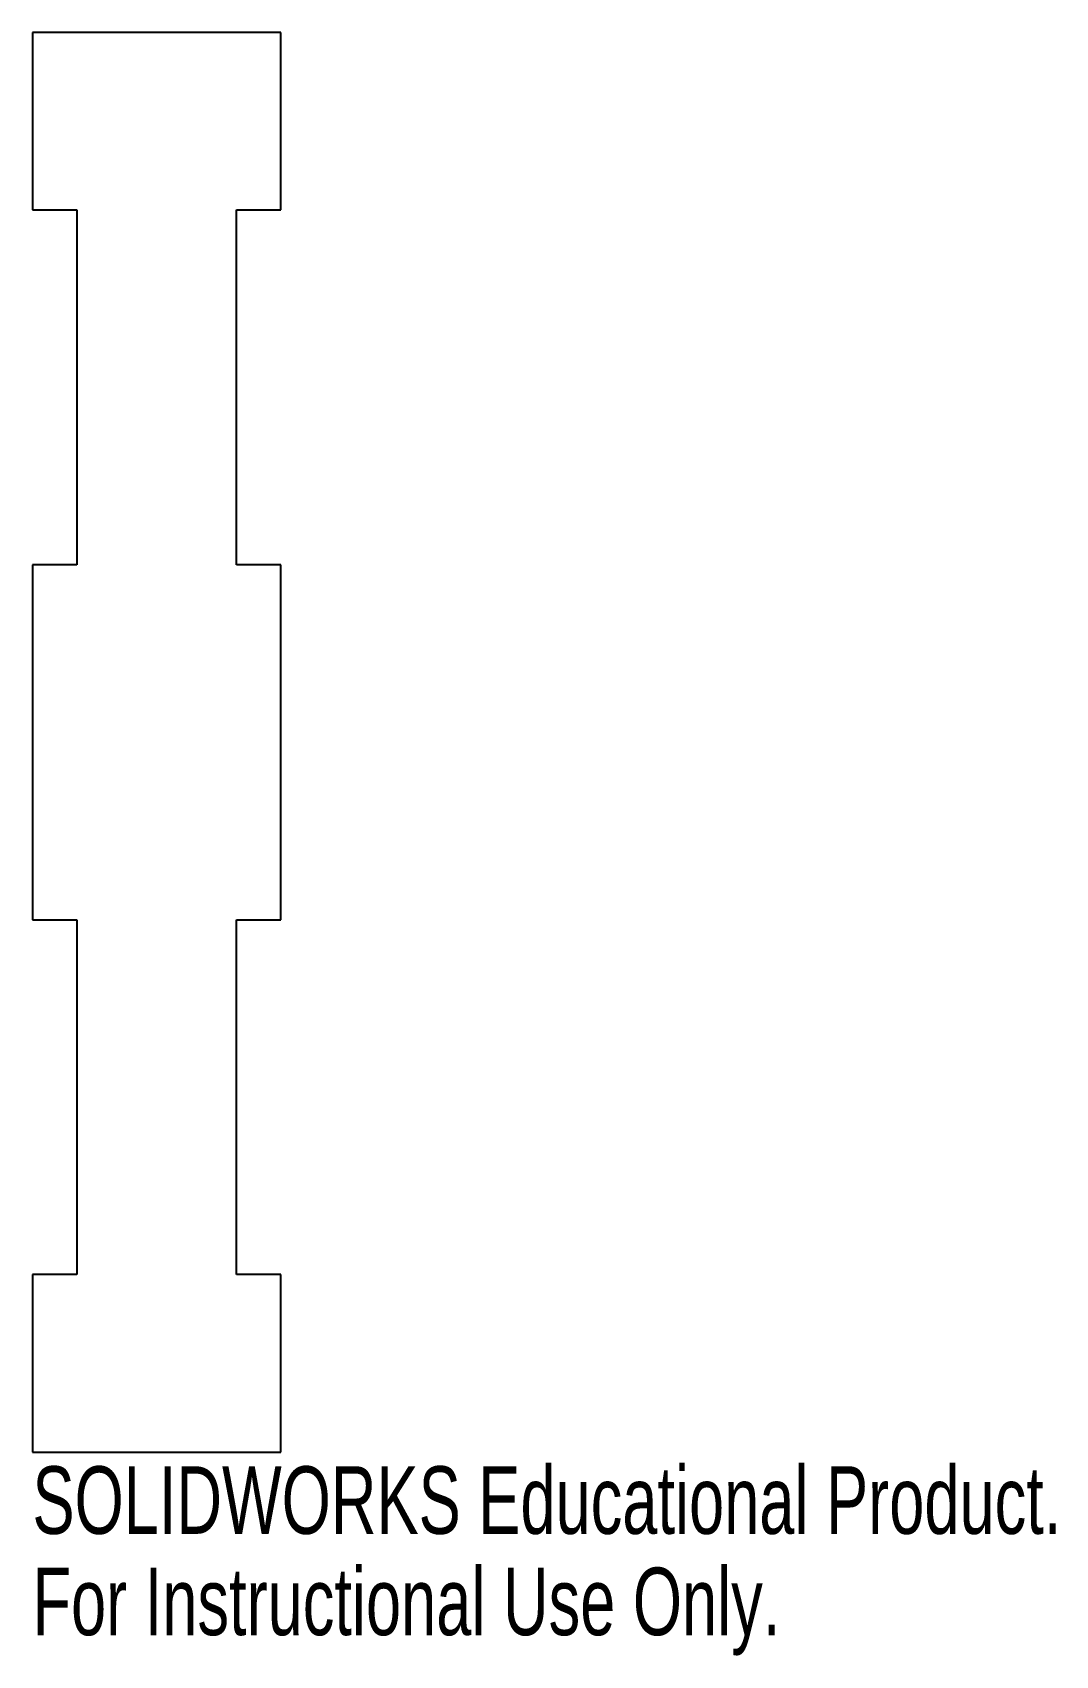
# Model space of a CAD drawing. Header units: inches. Extents: x 0 to 2.88, y -0.57 to 4.
import ezdxf

# ---------------------------------------------------------------- set-up
doc = ezdxf.new("R2010")
doc.units = ezdxf.units.IN
doc.header["$MEASUREMENT"] = 0
doc.styles.add('SLDTEXTSTYLE0', font='TXT', dxfattribs={"width": 0.7})

msp = doc.modelspace()

# ---------------------------------------------------------------- linework, layer by layer
at = {"color": 7, "linetype": 'Continuous', "lineweight": 25}
for p, q in [((0.7, 4), (0, 4)), ((0, 4), (0, 3.5)), ((0.7, 3.5), (0.7, 4)), ((0, 3.5), (0.125, 3.5)), ((0.125, 3.5), (0.125, 2.5)), ((0.575, 2.5), (0.575, 3.5)), ((0.575, 3.5), (0.7, 3.5)), ((0.125, 2.5), (0, 2.5)), ((0, 2.5), (0, 1.5)), ((0.7, 2.5), (0.575, 2.5)), ((0.7, 1.5), (0.7, 2.5)), ((0, 1.5), (0.125, 1.5)), ((0.125, 1.5), (0.125, 0.5)), ((0.575, 0.5), (0.575, 1.5)), ((0.575, 1.5), (0.7, 1.5)), ((0, 0.5), (0, 0)), ((0.125, 0.5), (0, 0.5)), ((0.7, 0.5), (0.575, 0.5)), ((0.7, 0), (0.7, 0.5)), ((0, 0), (0.7, 0))]:
    msp.add_line(p, q, dxfattribs=at)

# ---------------------------------------------------------------- texts
at = {"color": 7, "linetype": 'Continuous', "char_height": 0.1903, "attachment_point": 1, "style": 'SLDTEXTSTYLE0'}
for s, insert in [('SOLIDWORKS Educational Product.', (0, -0.0401)), ('For Instructional Use Only.', (0, -0.3256))]:
    msp.add_mtext(s, dxfattribs=dict(at, insert=insert))

doc.saveas('drawing.dxf')
